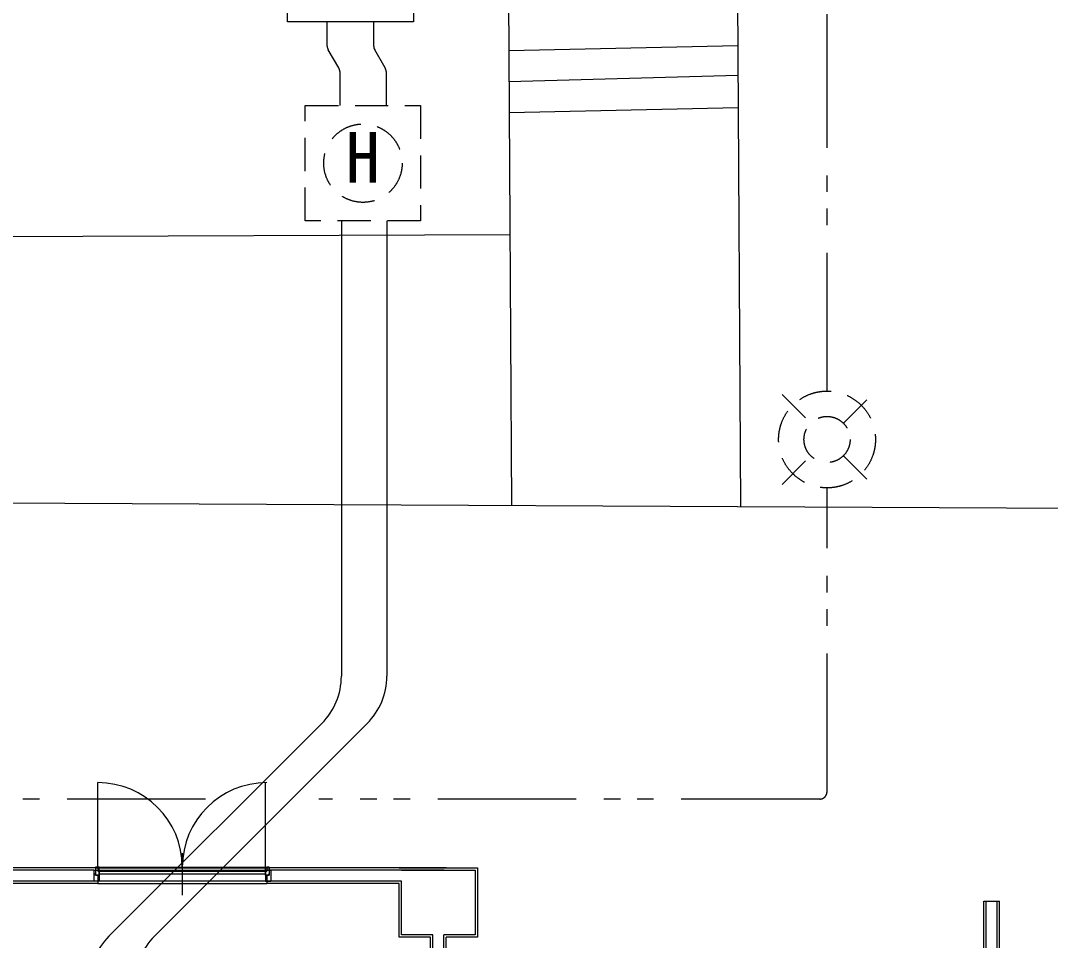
# Model space of a CAD drawing. Units: millimetres, scale not verified. Extents: x -1732052 to 83926, y -1225229 to 59935.
# Drawn here: x -14028 to -2863, y 4553 to 14529 of the extents above; entities that cross this region are included whole.
import ezdxf
from ezdxf.enums import TextEntityAlignment as Align

# ---------------------------------------------------------------- set-up
doc = ezdxf.new("R2010")
doc.units = ezdxf.units.MM
doc.header["$LTSCALE"] = 300
doc.linetypes.add('DASHED1', pattern=[1.8, 1.2, -0.6])
doc.linetypes.add('DOUBLE_CHAIN1', pattern=[8.8, 5, -1, 0.6, -0.6, 0.6, -1])
doc.layers.add('0-0', color=4, linetype='Continuous')
doc.layers.add('0-1_EL_HIKI', color=2, linetype='Continuous')
doc.styles.add('ＭＳ ゴシック', font='')
doc.styles.get('ＭＳ ゴシック').set_extended_font_data('MS Gothic')

# ---------------------------------------------------------------- blocks, each defined once
blk = doc.blocks.new('BLOCK297')
at = {"layer": '0-0'}
for p, q in [((-51.1, 641.9), (-51.1, 2759.9)), ((-51.1, 641.9), (-51.1, 2759.9)), ((-36.1, 626.9), (-36.1, 2774.9)), ((35.9, 626.9), (35.9, 2774.9)), ((50.9, 641.9), (50.9, 2759.9)), ((50.9, 641.9), (50.9, 2759.9)), ((-36.1, -2775.1), (-36.1, 206.9)), ((35.9, -2775.1), (35.9, 206.9)), ((-51.1, -2760.1), (-51.1, 191.9)), ((-51.1, -2760.1), (-51.1, 191.9)), ((50.9, -2760.1), (50.9, 191.9)), ((50.9, -2760.1), (50.9, 191.9))]:
    blk.add_line(p, q, dxfattribs=at)
blk = doc.blocks.new('BLOCK298')
at = {"layer": '0-0'}
for p, q in [((-564.1, 50.9), (-1716.1, 50.9)), ((-564.1, 50.9), (-1716.1, 50.9)), ((-576.1, 35.9), (-1701.1, 35.9)), ((1715.9, 50.9), (563.9, 50.9)), ((1715.9, 50.9), (563.9, 50.9)), ((1700.9, 35.9), (575.9, 35.9)), ((-576.1, -36.1), (-1425.1, -36.1)), ((-549.1, -51.1), (-1410.1, -51.1)), ((-549.1, -51.1), (-1410.1, -51.1)), ((1409.9, -51.1), (548.9, -51.1)), ((1409.9, -51.1), (548.9, -51.1)), ((1424.9, -36.1), (575.9, -36.1))]:
    blk.add_line(p, q, dxfattribs=at)
blk = doc.blocks.new('BLOCK300')
at = {"layer": '0-0'}
for p, q in [((239.9, 209.9), (239.9, -210.1)), ((254.9, 224.9), (254.9, -225.1)), ((-240.1, -210.1), (-240.1, 137.9)), ((-255.1, -225.1), (-255.1, 122.9)), ((-51.1, -225.1), (-255.1, -225.1)), ((-36.1, -210.1), (-240.1, -210.1)), ((239.9, -210.1), (35.9, -210.1)), ((254.9, -225.1), (50.9, -225.1))]:
    blk.add_line(p, q, dxfattribs=at)
for points in [[(-255.1, 224.9), (254.9, 224.9), (254.9, -225.1), (50.9, -225.1)], [(-255.1, 224.9), (50.9, 224.9), (254.9, 224.9)], [(-240.1, 209.9), (35.9, 209.9), (239.9, 209.9)], [(-51.1, -225.1), (-255.1, -225.1), (-255.1, 122.9)]]:
    blk.add_lwpolyline(points, dxfattribs=at)
blk = doc.blocks.new('BLOCK306')
at = {"layer": '0-0'}
for p, q in [((-549.1, -183.1), (-549.1, 365.9)), ((-0.1, -93.1), (-0.1, -300.1)), ((-0.1, -114.1), (-0.1, -366.1)), ((-0.1, -120.1), (-0.1, -300.1)), ((-564.1, -183.1), (-564.1, -195.1)), ((-564.1, -183.1), (-549.1, -183.1)), ((-564.1, -189.1), (563.9, -189.1)), ((-549.1, -183.1), (-549.1, -210.1)), ((-549.1, -183.1), (548.9, -183.1)), ((-0.1, -183.1), (-0.1, -210.1)), ((563.9, -183.1), (563.9, -195.1)), ((-576.1, -204.1), (-540.1, -204.1)), ((-576.1, -204.1), (575.9, -204.1)), ((-576.1, -204.1), (-576.1, -276.1)), ((-564.1, -237.1), (-564.1, -225.1)), ((-549.1, -210.1), (-540.1, -210.1)), ((-549.1, -210.1), (548.9, -210.1)), ((-549.1, -237.1), (-549.1, -291.1)), ((-549.1, -237.1), (-549.1, -291.1)), ((-540.1, -228.1), (539.9, -228.1)), ((575.9, -204.1), (539.9, -204.1)), ((548.9, -210.1), (539.9, -210.1)), ((548.9, -237.1), (548.9, -291.1)), ((548.9, -237.1), (548.9, -291.1)), ((563.9, -237.1), (563.9, -225.1)), ((575.9, -204.1), (575.9, -276.1)), ((575.9, -276.1), (-576.1, -276.1)), ((-549.1, -291.1), (548.9, -291.1))]:
    blk.add_line(p, q, dxfattribs=at)
for points in [[(-540.1, -210.1), (539.9, -210.1), (539.9, 365.9)], [(563.9, -183.1), (548.9, -183.1), (548.9, -210.1)], [(-540.1, -204.1), (-540.1, -276.1), (-576.1, -276.1)], [(-540.1, -210.1), (-540.1, -237.1), (-564.1, -237.1)], [(539.9, -204.1), (539.9, -276.1), (575.9, -276.1)], [(539.9, -210.1), (539.9, -237.1), (563.9, -237.1)]]:
    blk.add_lwpolyline(points, dxfattribs=at)
for points in [[(-564.1, -237.1), (-540.1, -237.1), (-540.1, -183.1), (-564.1, -183.1)], [(563.9, -237.1), (539.9, -237.1), (539.9, -183.1), (563.9, -183.1)]]:
    blk.add_lwpolyline(points, close=True, dxfattribs=at)
for centre, start, end in [((-549.1, -183.1), 0, 90), ((548.9, -183.1), 90, 180)]:
    blk.add_arc(centre, 549, start, end, dxfattribs=at)
blk = doc.blocks.new('BLOCK354')
at = {"layer": '0-0'}
for p, q in [((-50.9, -1168), (-50.9, 1182.8)), ((-50.9, -1168), (-50.9, 1182.8)), ((-35.9, -1183), (-35.9, 1182.8)), ((36.1, -1183), (36.1, 1182.8)), ((51.1, -1168), (51.1, 1182.8)), ((51.1, -1168), (51.1, 1182.8))]:
    blk.add_line(p, q, dxfattribs=at)

msp = doc.modelspace()

# ---------------------------------------------------------------- linework, layer by layer
at = {"layer": '0-0'}
for p, q in [((-8741.3, 15140.8), (-8706.5, 9271.4)), ((-6257.2, 15152.4), (-6222.1, 9259.3)), ((-8735.8, 14205.4), (-6251.9, 14259.9)), ((-8733.8, 13869.2), (-6250, 13937.8)), ((-8731.8, 13533.2), (-6247.9, 13587.3)), ((-8723.9, 12206.1), (-19676.7, 12158.7)), ((-19619.2, 9324.8), (-1478.4, 9236.1)), ((-3584.3, 4976.6), (-3414.3, 4976.6))]:
    msp.add_line(p, q, dxfattribs=at)
at = {"layer": '0-1_EL_HIKI'}
for p, q in [((-10703, 14252.9), (-10703, 14517)), ((-10199.4, 14252.9), (-10199.4, 14517)), ((-10578.1, 14015.3), (-10692.3, 14212.9)), ((-10074.6, 14015.3), (-10188.7, 14212.9)), ((-10567.4, 13975.3), (-10567.4, 13607.6)), ((-10063.9, 13975.3), (-10063.9, 13607.6)), ((-10549.7, 12357.6), (-10549.7, 7417.5)), ((-10057.7, 12357.6), (-10057.7, 7417.5)), ((-10761.9, 6905.4), (-13069.4, 4597.9)), ((-10269.8, 6905.4), (-12577.4, 4597.9))]:
    msp.add_line(p, q, dxfattribs=at)
at = {"layer": '0-1_EL_HIKI', "linetype": 'DOUBLE_CHAIN1'}
for p, q in [((-5284.3, 10510.8), (-5284.3, 14597.5)), ((-5284.3, 6165.6), (-5284.3, 9460.8)), ((-12022.3, 6085.6), (-27987, 6085.6)), ((-5364.3, 6085.6), (-10794.8, 6085.6))]:
    msp.add_line(p, q, dxfattribs=at)
at = {"layer": '0-1_EL_HIKI', "linetype": 'DASHED1'}
for p, q in [((-5772.1, 10473.6), (-5461.1, 10162.6)), ((-5107.6, 10162.6), (-4796.6, 10473.6)), ((-5772.1, 9498.1), (-5461.1, 9809.1)), ((-5107.6, 9809.1), (-4796.6, 9498.1))]:
    msp.add_line(p, q, dxfattribs=at)
at = {"layer": '0-1_EL_HIKI'}
msp.add_lwpolyline([(-11135.3, 14517), (-11135.3, 15116.3), (-9766.4, 15116.3), (-9766.4, 14517)], close=True, dxfattribs=at)
at = {"layer": '0-1_EL_HIKI', "linetype": 'DASHED1'}
msp.add_lwpolyline([(-10940.7, 13607.6), (-9690.7, 13607.6), (-9690.7, 12357.6), (-10940.7, 12357.6)], close=True, dxfattribs=at)
for centre, radius in [((-10315.7, 12982.6), 425), ((-5284.3, 9985.8), 525), ((-5284.3, 9985.8), 250)]:
    msp.add_circle(centre, radius, dxfattribs=at)
at = {"layer": '0-1_EL_HIKI'}
for centre, radius, start, end in [((-10623, 14252.9), 80, 180, 210), ((-10119.4, 14252.9), 80, 180, 210), ((-10647.4, 13975.3), 80, 0, 30), ((-10143.9, 13975.3), 80, 0, 30), ((-11274, 7417.5), 724.3, 315, 0), ((-10782, 7417.5), 724.3, 315, 0), ((-12557.3, 4085.8), 724.3, 135, 180), ((-12065.2, 4085.8), 724.3, 135, 180)]:
    msp.add_arc(centre, radius, start, end, dxfattribs=at)
at = {"layer": '0-1_EL_HIKI', "linetype": 'DOUBLE_CHAIN1'}
msp.add_arc((-5364.3, 6165.6), 80, 270, 0, dxfattribs=at)

# ---------------------------------------------------------------- block references
at = {"layer": '0-0', "xscale": 1.666667, "yscale": 1.666667}
for name, p in [('BLOCK306', (-12274, 5653.8)), ('BLOCK298', (-12274, 5253.8)), ('BLOCK300', (-9499, 4963.8)), ('BLOCK354', (-3499.5, 3005.3)), ('BLOCK297', (-9499, -11.2))]:
    msp.add_blockref(name, p, dxfattribs=at)

# ---------------------------------------------------------------- texts
at = {"layer": '0-1_EL_HIKI', "color": 7, "style": 'ＭＳ ゴシック'}
msp.add_text('H', height=549.9, dxfattribs=at).set_placement((-10503.2, 12607.6), align=Align.BOTTOM_LEFT)

doc.saveas('drawing.dxf')
